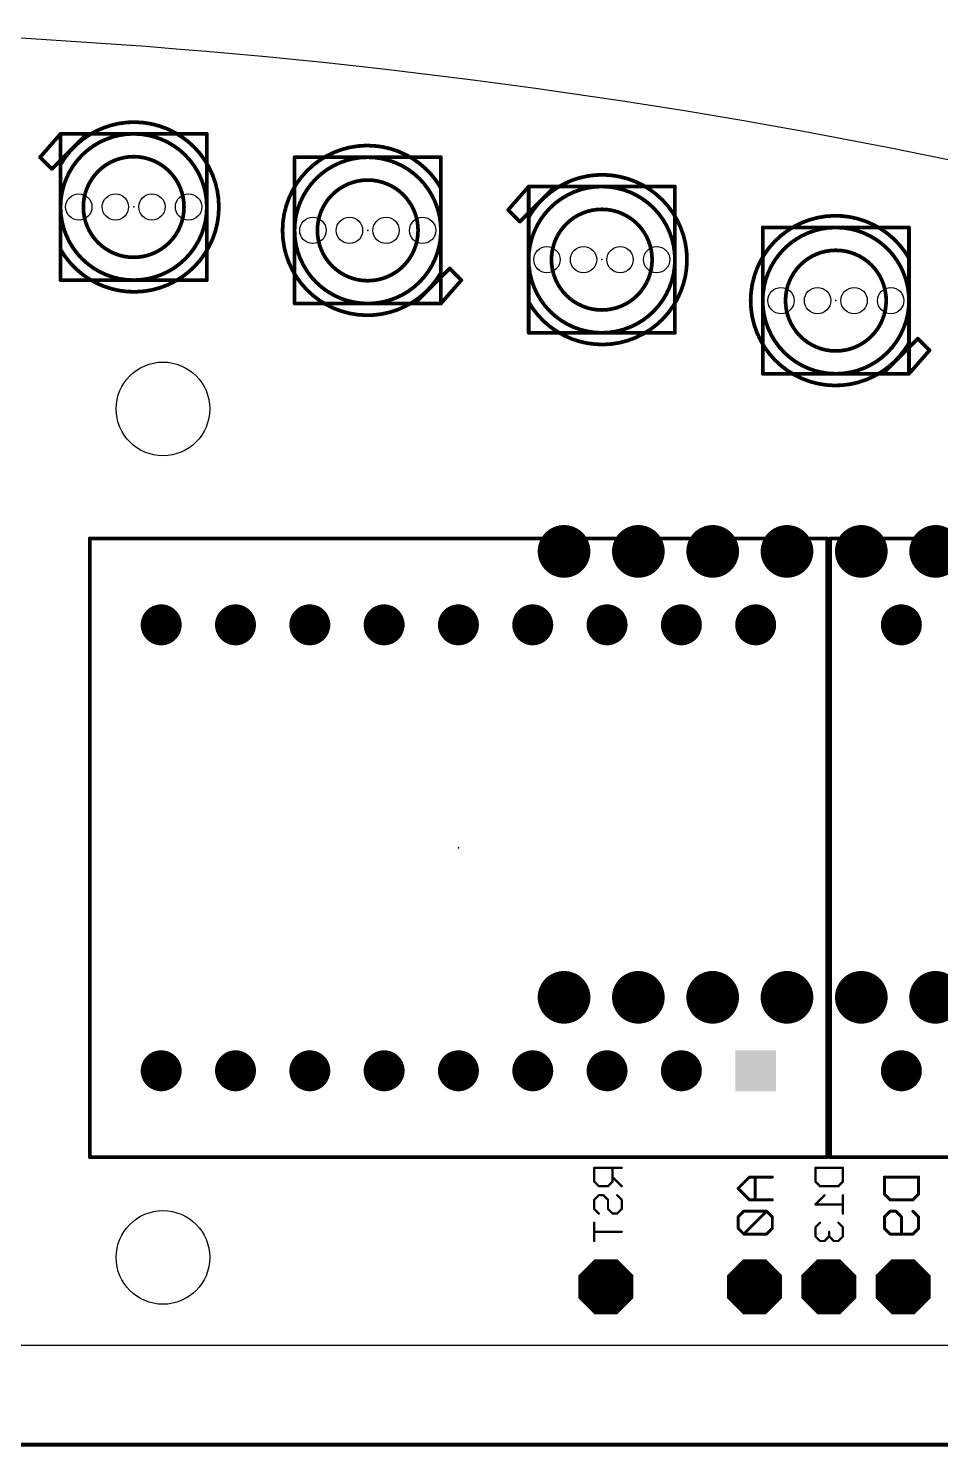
# Model space of a CAD drawing. Extents: x -5 to 135, y -5 to 45.
# Drawn here: x 77.4 to 108.58, y -3.46 to 45 of the extents above; entities that cross this region are included whole.
import ezdxf

# ---------------------------------------------------------------- set-up
doc = ezdxf.new("R2010")
doc.units = 0
for name, color, linetype in [('17', 82, 'CONTINUOUS'), ('20', 7, 'CONTINUOUS'), ('22', 253, 'CONTINUOUS'), ('24', 7, 'CONTINUOUS'), ('47', 253, 'CONTINUOUS')]:
    doc.layers.add(name, color=color, linetype=linetype)

# ---------------------------------------------------------------- blocks, each defined once
blk = doc.blocks.new('ROUNDP')
at = {"const_width": 0.5}
blk.add_lwpolyline([(0, -0.25, 1), (0, 0.25, 1), (0, -0.25)], format="xyb", dxfattribs=at)
blk = doc.blocks.new('SQUAREP')
blk.add_solid([(-0.5, -0.5), (0.5, -0.5), (-0.5, 0.5), (0.5, 0.5)])
blk = doc.blocks.new('OCTAGONP')
at = {"const_width": 0.5}
blk.add_lwpolyline([(-0.25, -0.1036), (-0.25, 0.1036), (-0.1036, 0.25), (0.1036, 0.25), (0.25, 0.1036), (0.25, -0.1036), (0.1036, -0.25), (-0.1036, -0.25), (-0.25, -0.1036), (-0.25, 0.1036)], dxfattribs=at)

msp = doc.modelspace()

# ---------------------------------------------------------------- linework, layer by layer
at = {"layer": '20'}
msp.add_line((0, 0), (130, 0), dxfattribs=at)
for centre, radius in [((79.125, 38.9), 0.45), ((80.375, 38.9), 0.45), ((81.625, 38.9), 0.45), ((82.875, 38.9), 0.45), ((87.125, 38.1), 0.45), ((88.375, 38.1), 0.45), ((89.625, 38.1), 0.45), ((90.875, 38.1), 0.45), ((95.125, 37.1), 0.45), ((96.375, 37.1), 0.45), ((97.625, 37.1), 0.45), ((98.875, 37.1), 0.45), ((103.125, 35.7), 0.45), ((104.375, 35.7), 0.45), ((105.625, 35.7), 0.45), ((106.875, 35.7), 0.45), ((82, 32), 1.6), ((82, 3), 1.6)]:
    msp.add_circle(centre, radius, dxfattribs=at)
msp.add_arc((65, -171.1537), 216.1581, 72.5, 107.5, dxfattribs=at)
at = {"layer": '22'}
for points, const_width in [([(78.5, 37.45, 3.7321), (78.5, 40.35)], 0.127), ([(78.5, 41.4318, 1), (78.5, 41.3682)], 0.0635), ([(78.5318, 41.4, 1), (78.4682, 41.4)], 0.0635), ([(81, 36.4, 1), (81, 41.4, 1), (81, 36.4)], 0.127), ([(78.5239, 41.3791, 1), (78.4761, 41.4209)], 0.0635), ([(79.4, 41.4318, 1), (79.4, 41.3682)], 0.0635), ([(79.4225, 41.3775, 1), (79.3775, 41.4225)], 0.0635), ([(79.4, 41.3682, 1), (79.4, 41.4318)], 0.0635), ([(83.5318, 41.4, 1), (83.4682, 41.4)], 0.0635), ([(83.5, 41.3682, 1), (83.5, 41.4318)], 0.0635), ([(91.5, 39.55, 3.7321), (91.5, 36.65)], 0.127), ([(77.8225, 40.6225, 1), (77.7775, 40.5775)], 0.0635), ([(77.7761, 40.6209, 1), (77.8239, 40.5791)], 0.0635), ([(78.1775, 40.2225, 1), (78.2225, 40.1775)], 0.0635), ([(78.1775, 40.1775, 1), (78.2225, 40.2225)], 0.0635), ([(78.5318, 40.5, 1), (78.4682, 40.5)], 0.0635), ([(78.4775, 40.5225, 1), (78.5225, 40.4775)], 0.0635), ([(78.4682, 40.5, 1), (78.5318, 40.5)], 0.0635), ([(78.5318, 40.35, 1), (78.4682, 40.35)], 0.0635), ([(78.4725, 40.3659, 1), (78.5275, 40.3341)], 0.0635), ([(78.5225, 40.4775, 1), (78.4775, 40.5225)], 0.0635), ([(81, 37.1795, 1), (81, 40.6205, 1), (81, 37.1795)], 0.127), ([(86.5318, 40.6, 1), (86.4682, 40.6)], 0.0635), ([(86.5, 40.6318, 1), (86.5, 40.5682)], 0.0635), ([(89, 35.6, 1), (89, 40.6, 1), (89, 35.6)], 0.127), ([(91.5318, 40.6, 1), (91.4682, 40.6)], 0.0635), ([(91.5, 40.5682, 1), (91.5, 40.6318)], 0.0635), ([(89, 36.3795, 1), (89, 39.8205, 1), (89, 36.3795)], 0.127), ([(94.5, 35.65, 3.7321), (94.5, 38.55)], 0.127), ([(91.5318, 39.55, 1), (91.4682, 39.55)], 0.0635), ([(91.4725, 39.5341, 1), (91.5275, 39.5659)], 0.0635), ([(94.5, 39.6318, 1), (94.5, 39.5682)], 0.0635), ([(94.5318, 39.6, 1), (94.4682, 39.6)], 0.0635), ([(97, 34.6, 1), (97, 39.6, 1), (97, 34.6)], 0.127), ([(94.5239, 39.5791, 1), (94.4761, 39.6209)], 0.0635), ([(95.4, 39.6318, 1), (95.4, 39.5682)], 0.0635), ([(95.4225, 39.5775, 1), (95.3775, 39.6225)], 0.0635), ([(95.4, 39.5682, 1), (95.4, 39.6318)], 0.0635), ([(99.5318, 39.6, 1), (99.4682, 39.6)], 0.0635), ([(99.5, 39.5682, 1), (99.5, 39.6318)], 0.0635), ([(93.8225, 38.8225, 1), (93.7775, 38.7775)], 0.0635), ([(93.7761, 38.8209, 1), (93.8239, 38.7791)], 0.0635), ([(97, 35.3795, 1), (97, 38.8205, 1), (97, 35.3795)], 0.127), ([(94.1775, 38.4225, 1), (94.2225, 38.3775)], 0.0635), ([(94.1775, 38.3775, 1), (94.2225, 38.4225)], 0.0635), ([(94.5318, 38.7, 1), (94.4682, 38.7)], 0.0635), ([(94.4775, 38.7225, 1), (94.5225, 38.6775)], 0.0635), ([(94.4682, 38.7, 1), (94.5318, 38.7)], 0.0635), ([(94.5318, 38.55, 1), (94.4682, 38.55)], 0.0635), ([(94.4725, 38.5659, 1), (94.5275, 38.5341)], 0.0635), ([(94.5225, 38.6775, 1), (94.4775, 38.7225)], 0.0635), ([(107.5, 37.15, 3.7321), (107.5, 34.25)], 0.127), ([(102.5318, 38.2, 1), (102.4682, 38.2)], 0.0635), ([(102.5, 38.2318, 1), (102.5, 38.1683)], 0.0635), ([(105, 33.2, 1), (105, 38.2, 1), (105, 33.2)], 0.127), ([(107.5318, 38.2, 1), (107.4682, 38.2)], 0.0635), ([(107.5, 38.1683, 1), (107.5, 38.2318)], 0.0635), ([(78.4682, 37.45, 1), (78.5318, 37.45)], 0.0635), ([(78.5275, 37.4659, 1), (78.4725, 37.4341)], 0.0635), ([(105, 33.9795, 1), (105, 37.4205, 1), (105, 33.9795)], 0.127), ([(91.8225, 36.8225, 1), (91.7775, 36.7775)], 0.0635), ([(91.8225, 36.7775, 1), (91.7775, 36.8225)], 0.0635), ([(107.5318, 37.15, 1), (107.4682, 37.15)], 0.0635), ([(107.4725, 37.1341, 1), (107.5275, 37.1659)], 0.0635), ([(78.5, 36.4318, 1), (78.5, 36.3682)], 0.0635), ([(78.4682, 36.4, 1), (78.5318, 36.4)], 0.0635), ([(83.4682, 36.4, 1), (83.5318, 36.4)], 0.0635), ([(83.5, 36.3682, 1), (83.5, 36.4318)], 0.0635), ([(91.4682, 36.65, 1), (91.5318, 36.65)], 0.0635), ([(91.5318, 36.5, 1), (91.4682, 36.5)], 0.0635), ([(91.4775, 36.5225, 1), (91.5225, 36.4775)], 0.0635), ([(91.4682, 36.5, 1), (91.5318, 36.5)], 0.0635), ([(91.5275, 36.6341, 1), (91.4725, 36.6659)], 0.0635), ([(91.5225, 36.4775, 1), (91.4775, 36.5225)], 0.0635), ([(92.2239, 36.3791, 1), (92.1761, 36.4209)], 0.0635), ([(92.1775, 36.3775, 1), (92.2225, 36.4225)], 0.0635), ([(86.5, 35.6318, 1), (86.5, 35.5682)], 0.0635), ([(86.4682, 35.6, 1), (86.5318, 35.6)], 0.0635), ([(90.6, 35.6318, 1), (90.6, 35.5682)], 0.0635), ([(90.5775, 35.6225, 1), (90.6225, 35.5775)], 0.0635), ([(90.6, 35.5682, 1), (90.6, 35.6318)], 0.0635), ([(91.4682, 35.6, 1), (91.5318, 35.6)], 0.0635), ([(91.4761, 35.6209, 1), (91.5239, 35.5791)], 0.0635), ([(91.5, 35.5682, 1), (91.5, 35.6318)], 0.0635), ([(94.4682, 35.65, 1), (94.5318, 35.65)], 0.0635), ([(94.5275, 35.6659, 1), (94.4725, 35.6341)], 0.0635), ([(94.5, 34.6318, 1), (94.5, 34.5682)], 0.0635), ([(94.4682, 34.6, 1), (94.5318, 34.6)], 0.0635), ([(99.4682, 34.6, 1), (99.5318, 34.6)], 0.0635), ([(99.5, 34.5682, 1), (99.5, 34.6318)], 0.0635), ([(107.8225, 34.4225, 1), (107.7775, 34.3775)], 0.0635), ([(107.8225, 34.3775, 1), (107.7775, 34.4225)], 0.0635), ([(107.4682, 34.25, 1), (107.5318, 34.25)], 0.0635), ([(107.5318, 34.1, 1), (107.4682, 34.1)], 0.0635), ([(107.4775, 34.1225, 1), (107.5225, 34.0775)], 0.0635), ([(107.4682, 34.1, 1), (107.5318, 34.1)], 0.0635), ([(107.5275, 34.2341, 1), (107.4725, 34.2659)], 0.0635), ([(107.5225, 34.0775, 1), (107.4775, 34.1225)], 0.0635), ([(108.2239, 33.9791, 1), (108.1761, 34.0209)], 0.0635), ([(108.1775, 33.9775, 1), (108.2225, 34.0225)], 0.0635), ([(102.4682, 33.2, 1), (102.5318, 33.2)], 0.0635), ([(102.5, 33.2318, 1), (102.5, 33.1683)], 0.0635), ([(106.5775, 33.2225, 1), (106.6225, 33.1775)], 0.0635), ([(106.6, 33.2318, 1), (106.6, 33.1683)], 0.0635), ([(106.6, 33.1683, 1), (106.6, 33.2318)], 0.0635), ([(107.4682, 33.2, 1), (107.5318, 33.2)], 0.0635), ([(107.4761, 33.2209, 1), (107.5239, 33.1791)], 0.0635), ([(107.5, 33.1683, 1), (107.5, 33.2318)], 0.0635), ([(79.5318, 27.575, 1), (79.4682, 27.575)], 0.0635), ([(79.5, 27.6068, 1), (79.5, 27.5433)], 0.0635), ([(104.7318, 27.575, 1), (104.6683, 27.575)], 0.0635), ([(104.7, 27.5433, 1), (104.7, 27.6068)], 0.0635), ([(104.8, 27.6068, 1), (104.8, 27.5433)], 0.0635), ([(104.8318, 27.575, 1), (104.7683, 27.575)], 0.0635), ([(79.4682, 6.425, 1), (79.5318, 6.425)], 0.0635), ([(79.5, 6.4568, 1), (79.5, 6.3933)], 0.0635), ([(104.6683, 6.425, 1), (104.7318, 6.425)], 0.0635), ([(104.7, 6.3933, 1), (104.7, 6.4568)], 0.0635), ([(104.8, 6.4568, 1), (104.8, 6.3933)], 0.0635), ([(104.7683, 6.425, 1), (104.8318, 6.425)], 0.0635), ([(96.7413, 6.081, 1), (96.7413, 6.0429)], 0.0381), ([(96.7603, 6.0619, 1), (96.7222, 6.0619)], 0.0381), ([(97.3874, 6.0619, 1), (97.3493, 6.0619)], 0.0381), ([(97.6819, 6.0429, 1), (97.6819, 6.081)], 0.0381), ([(104.3013, 6.081, 1), (104.3013, 6.0429)], 0.0381), ([(104.3203, 6.0619, 1), (104.2822, 6.0619)], 0.0381), ([(105.2609, 6.0619, 1), (105.2229, 6.0619)], 0.0381), ([(105.2419, 6.0429, 1), (105.2419, 6.081)], 0.0381), ([(96.7548, 5.6051, 1), (96.7278, 5.5781)], 0.0381), ([(96.7222, 5.5916, 1), (96.7603, 5.5916)], 0.0381), ([(96.8981, 5.4539, 1), (96.8981, 5.4158)], 0.0381), ([(96.8846, 5.4214, 1), (96.9115, 5.4483)], 0.0381), ([(97.1981, 5.4483, 1), (97.2251, 5.4214)], 0.0381), ([(97.2116, 5.4158, 1), (97.2116, 5.4539)], 0.0381), ([(97.3818, 5.7618, 1), (97.3549, 5.7349)], 0.0381), ([(97.3493, 5.5916, 1), (97.3874, 5.5916)], 0.0381), ([(97.3818, 5.5781, 1), (97.3549, 5.6051)], 0.0381), ([(97.6684, 5.4214, 1), (97.6954, 5.4483)], 0.0381), ([(101.6778, 5.3774, 1), (101.6418, 5.3414)], 0.0508), ([(101.6418, 5.3774, 1), (101.6778, 5.3414)], 0.0508), ([(102.0496, 5.7746, 1), (102.0496, 5.7238)], 0.0508), ([(102.0676, 5.7312, 1), (102.0316, 5.7672)], 0.0508), ([(102.2699, 5.7492, 1), (102.2191, 5.7492)], 0.0508), ([(102.8292, 5.7238, 1), (102.8292, 5.7746)], 0.0508), ([(104.3148, 5.6051, 1), (104.2878, 5.5781)], 0.0381), ([(104.2822, 5.5916, 1), (104.3203, 5.5916)], 0.0381), ([(104.4581, 5.4539, 1), (104.4581, 5.4158)], 0.0381), ([(104.4446, 5.4214, 1), (104.4715, 5.4483)], 0.0381), ([(105.0717, 5.4483, 1), (105.0986, 5.4214)], 0.0381), ([(105.0851, 5.4158, 1), (105.0851, 5.4539)], 0.0381), ([(105.2229, 5.5916, 1), (105.2609, 5.5916)], 0.0381), ([(105.2554, 5.5781, 1), (105.2284, 5.6051)], 0.0381), ([(106.6598, 5.7746, 1), (106.6598, 5.7238)], 0.0508), ([(106.6852, 5.7492, 1), (106.6344, 5.7492)], 0.0508), ([(107.8546, 5.7492, 1), (107.8038, 5.7492)], 0.0508), ([(107.8292, 5.7238, 1), (107.8292, 5.7746)], 0.0508), ([(96.7603, 4.9696, 1), (96.7222, 4.9696)], 0.0381), ([(96.7278, 4.9831, 1), (96.7548, 4.9561)], 0.0381), ([(96.8981, 5.1454, 1), (96.8981, 5.1073)], 0.0381), ([(96.9115, 5.1129, 1), (96.8846, 5.1399)], 0.0381), ([(97.0683, 5.1399, 1), (97.0414, 5.1129)], 0.0381), ([(97.0548, 5.1073, 1), (97.0548, 5.1454)], 0.0381), ([(97.2306, 4.9696, 1), (97.1926, 4.9696)], 0.0381), ([(97.1981, 4.9561, 1), (97.2251, 4.9831)], 0.0381), ([(97.5386, 5.1399, 1), (97.5117, 5.1129)], 0.0381), ([(97.7009, 4.9696, 1), (97.6629, 4.9696)], 0.0381), ([(97.6684, 4.9561, 1), (97.6954, 4.9831)], 0.0381), ([(102.0496, 4.995, 1), (102.0496, 4.9442)], 0.0508), ([(102.0316, 4.9516, 1), (102.0676, 4.9876)], 0.0508), ([(102.2191, 4.9696, 1), (102.2699, 4.9696)], 0.0508), ([(102.8292, 4.9442, 1), (102.8292, 4.995)], 0.0508), ([(104.3013, 4.8319, 1), (104.3013, 4.7938)], 0.0381), ([(104.6283, 5.1129, 1), (104.6014, 5.1399)], 0.0381), ([(105.2609, 5.1264, 1), (105.2229, 5.1264)], 0.0381), ([(105.2419, 4.7938, 1), (105.2419, 4.8319)], 0.0381), ([(106.6778, 5.1825, 1), (106.6418, 5.1465)], 0.0508), ([(106.6344, 5.1645, 1), (106.6852, 5.1645)], 0.0508), ([(106.8547, 4.995, 1), (106.8547, 4.9442)], 0.0508), ([(106.8367, 4.9516, 1), (106.8727, 4.9876)], 0.0508), ([(107.6163, 4.9876, 1), (107.6523, 4.9516)], 0.0508), ([(107.6343, 4.9442, 1), (107.6343, 4.995)], 0.0508), ([(107.8038, 5.1645, 1), (107.8546, 5.1645)], 0.0508), ([(107.8472, 5.1465, 1), (107.8112, 5.1825)], 0.0508), ([(96.7548, 4.6696, 1), (96.7278, 4.6426)], 0.0381), ([(96.7222, 4.6561, 1), (96.7603, 4.6561)], 0.0381), ([(96.8846, 4.4858, 1), (96.9115, 4.5128)], 0.0381), ([(97.2251, 4.6696, 1), (97.1981, 4.6426)], 0.0381), ([(97.1926, 4.6561, 1), (97.2306, 4.6561)], 0.0381), ([(97.3684, 4.5184, 1), (97.3684, 4.4803)], 0.0381), ([(97.3549, 4.4858, 1), (97.3818, 4.5128)], 0.0381), ([(97.5117, 4.5128, 1), (97.5386, 4.4858)], 0.0381), ([(97.5251, 4.4803, 1), (97.5251, 4.5184)], 0.0381), ([(97.6629, 4.6561, 1), (97.7009, 4.6561)], 0.0381), ([(97.6954, 4.6426, 1), (97.6684, 4.6696)], 0.0381), ([(101.6418, 4.4029, 1), (101.6778, 4.3669)], 0.0508), ([(101.6852, 4.3849, 1), (101.6344, 4.3849)], 0.0508), ([(101.8547, 4.6052, 1), (101.8547, 4.5544)], 0.0508), ([(101.8727, 4.5618, 1), (101.8367, 4.5978)], 0.0508), ([(102.6523, 4.5978, 1), (102.6163, 4.5618)], 0.0508), ([(102.6523, 4.5618, 1), (102.6163, 4.5978)], 0.0508), ([(102.6343, 4.5544, 1), (102.6343, 4.6052)], 0.0508), ([(102.8546, 4.3849, 1), (102.8038, 4.3849)], 0.0508), ([(102.8112, 4.3669, 1), (102.8472, 4.4029)], 0.0508), ([(104.2878, 4.8263, 1), (104.3148, 4.7994)], 0.0381), ([(105.2229, 4.4993, 1), (105.2609, 4.4993)], 0.0381), ([(106.6418, 4.4029, 1), (106.6778, 4.3669)], 0.0508), ([(106.6852, 4.3849, 1), (106.6344, 4.3849)], 0.0508), ([(106.8547, 4.6052, 1), (106.8547, 4.5544)], 0.0508), ([(106.8727, 4.5618, 1), (106.8367, 4.5978)], 0.0508), ([(107.0676, 4.5978, 1), (107.0316, 4.5618)], 0.0508), ([(107.0496, 4.5544, 1), (107.0496, 4.6052)], 0.0508), ([(107.2699, 4.3849, 1), (107.2191, 4.3849)], 0.0508), ([(107.2265, 4.3669, 1), (107.2625, 4.4029)], 0.0508), ([(107.6523, 4.5978, 1), (107.6163, 4.5618)], 0.0508), ([(107.8546, 4.3849, 1), (107.8038, 4.3849)], 0.0508), ([(107.8112, 4.3669, 1), (107.8472, 4.4029)], 0.0508), ([(96.7603, 4.1909, 1), (96.7222, 4.1909)], 0.0381), ([(96.7413, 3.8964, 1), (96.7413, 3.8583)], 0.0381), ([(97.6819, 3.8583, 1), (97.6819, 3.8964)], 0.0381), ([(101.6778, 4.0131, 1), (101.6418, 3.9771)], 0.0508), ([(101.6344, 3.9951, 1), (101.6852, 3.9951)], 0.0508), ([(102.8038, 3.9951, 1), (102.8546, 3.9951)], 0.0508), ([(102.8472, 3.9771, 1), (102.8112, 4.0131)], 0.0508), ([(104.3203, 4.0341, 1), (104.2822, 4.0341)], 0.0381), ([(104.2878, 4.0476, 1), (104.3148, 4.0206)], 0.0381), ([(104.4715, 4.1774, 1), (104.4446, 4.2043)], 0.0381), ([(104.7906, 3.8773, 1), (104.7526, 3.8773)], 0.0381), ([(105.0986, 4.2043, 1), (105.0717, 4.1774)], 0.0381), ([(105.2609, 4.0341, 1), (105.2229, 4.0341)], 0.0381), ([(105.2284, 4.0206, 1), (105.2554, 4.0476)], 0.0381), ([(106.6778, 4.0131, 1), (106.6418, 3.9771)], 0.0508), ([(106.6344, 3.9951, 1), (106.6852, 3.9951)], 0.0508), ([(107.8038, 3.9951, 1), (107.8546, 3.9951)], 0.0508), ([(107.8472, 3.9771, 1), (107.8112, 4.0131)], 0.0508), ([(96.7222, 3.5638, 1), (96.7603, 3.5638)], 0.0381), ([(101.8367, 3.8182, 1), (101.8727, 3.7822)], 0.0508), ([(101.8547, 3.8256, 1), (101.8547, 3.7748)], 0.0508), ([(101.8367, 3.7822, 1), (101.8727, 3.8182)], 0.0508), ([(102.6163, 3.8182, 1), (102.6523, 3.7822)], 0.0508), ([(102.6343, 3.7748, 1), (102.6343, 3.8256)], 0.0508), ([(104.3148, 3.734, 1), (104.2878, 3.7071)], 0.0381), ([(104.2822, 3.7206, 1), (104.3203, 3.7206)], 0.0381), ([(104.4581, 3.5828, 1), (104.4581, 3.5447)], 0.0381), ([(104.4446, 3.5503, 1), (104.4715, 3.5773)], 0.0381), ([(104.6014, 3.5773, 1), (104.6283, 3.5503)], 0.0381), ([(104.6148, 3.5447, 1), (104.6148, 3.5828)], 0.0381), ([(104.7851, 3.734, 1), (104.7581, 3.7071)], 0.0381), ([(104.7526, 3.7206, 1), (104.7906, 3.7206)], 0.0381), ([(104.7851, 3.7071, 1), (104.7581, 3.734)], 0.0381), ([(104.9284, 3.5828, 1), (104.9284, 3.5447)], 0.0381), ([(104.9149, 3.5503, 1), (104.9418, 3.5773)], 0.0381), ([(105.0717, 3.5773, 1), (105.0986, 3.5503)], 0.0381), ([(105.0851, 3.5447, 1), (105.0851, 3.5828)], 0.0381), ([(105.2229, 3.7206, 1), (105.2609, 3.7206)], 0.0381), ([(105.2554, 3.7071, 1), (105.2284, 3.734)], 0.0381), ([(106.8547, 3.8256, 1), (106.8547, 3.7748)], 0.0508), ([(106.8367, 3.7822, 1), (106.8727, 3.8182)], 0.0508), ([(107.2191, 3.8002, 1), (107.2699, 3.8002)], 0.0508), ([(107.6163, 3.8182, 1), (107.6523, 3.7822)], 0.0508), ([(107.6343, 3.7748, 1), (107.6343, 3.8256)], 0.0508)]:
    msp.add_lwpolyline(points, format="xyb", dxfattribs=dict(at, const_width=const_width))
for points, const_width in [([(77.8, 40.6), (78.5, 41.4)], 0.127), ([(79.4, 41.4), (78.5, 41.4)], 0.127), ([(78.5, 41.4), (78.5, 40.5)], 0.127), ([(79.4, 41.4), (78.5, 40.5)], 0.127), ([(83.5, 41.4), (79.4, 41.4)], 0.127), ([(83.5, 36.4), (83.5, 41.4)], 0.127), ([(78.2, 40.2), (77.8, 40.6)], 0.127), ([(78.5, 40.5), (78.2, 40.2)], 0.127), ([(78.5, 40.5), (78.5, 36.4)], 0.127), ([(78.5, 37.45), (78.5, 40.35)], 0.127), ([(86.5, 40.6), (86.5, 35.6)], 0.127), ([(91.5, 40.6), (86.5, 40.6)], 0.127), ([(91.5, 36.5), (91.5, 40.6)], 0.127), ([(91.5, 39.55), (91.5, 36.65)], 0.127), ([(93.8, 38.8), (94.5, 39.6)], 0.127), ([(95.4, 39.6), (94.5, 39.6)], 0.127), ([(94.5, 39.6), (94.5, 38.7)], 0.127), ([(95.4, 39.6), (94.5, 38.7)], 0.127), ([(99.5, 39.6), (95.4, 39.6)], 0.127), ([(99.5, 34.6), (99.5, 39.6)], 0.127), ([(94.2, 38.4), (93.8, 38.8)], 0.127), ([(94.5, 38.7), (94.2, 38.4)], 0.127), ([(94.5, 38.7), (94.5, 34.6)], 0.127), ([(94.5, 35.65), (94.5, 38.55)], 0.127), ([(102.5, 38.2), (102.5, 33.2)], 0.127), ([(107.5, 38.2), (102.5, 38.2)], 0.127), ([(107.5, 34.1), (107.5, 38.2)], 0.127), ([(91.5, 36.5), (91.8, 36.8)], 0.127), ([(91.8, 36.8), (92.2, 36.4)], 0.127), ([(107.5, 37.15), (107.5, 34.25)], 0.127), ([(78.5, 36.4), (83.5, 36.4)], 0.127), ([(90.6, 35.6), (91.5, 36.5)], 0.127), ([(91.5, 35.6), (91.5, 36.5)], 0.127), ([(92.2, 36.4), (91.5, 35.6)], 0.127), ([(86.5, 35.6), (90.6, 35.6)], 0.127), ([(90.6, 35.6), (91.5, 35.6)], 0.127), ([(94.5, 34.6), (99.5, 34.6)], 0.127), ([(107.5, 34.1), (107.8, 34.4)], 0.127), ([(107.8, 34.4), (108.2, 34)], 0.127), ([(106.6, 33.2), (107.5, 34.1)], 0.127), ([(107.5, 33.2), (107.5, 34.1)], 0.127), ([(108.2, 34), (107.5, 33.2)], 0.127), ([(102.5, 33.2), (106.6, 33.2)], 0.127), ([(106.6, 33.2), (107.5, 33.2)], 0.127), ([(104.7, 27.575), (79.5, 27.575)], 0.127), ([(79.5, 27.575), (79.5, 6.425)], 0.127), ([(104.7, 6.425), (104.7, 27.575)], 0.127), ([(130, 27.575), (104.8, 27.575)], 0.127), ([(104.8, 27.575), (104.8, 6.425)], 0.127), ([(79.5, 6.425), (104.7, 6.425)], 0.127), ([(104.8, 6.425), (130, 6.425)], 0.127), ([(97.6819, 6.0619), (96.7413, 6.0619)], 0.0762), ([(96.7413, 6.0619), (96.7413, 5.5916)], 0.0762), ([(97.3684, 5.5916), (97.3684, 6.0619)], 0.0762), ([(104.3013, 6.0619), (105.2419, 6.0619)], 0.0762), ([(104.3013, 5.5916), (104.3013, 6.0619)], 0.0762), ([(105.2419, 6.0619), (105.2419, 5.5916)], 0.0762), ([(96.7413, 5.5916), (96.8981, 5.4348)], 0.0762), ([(96.8981, 5.4348), (97.2116, 5.4348)], 0.0762), ([(97.2116, 5.4348), (97.3684, 5.5916)], 0.0762), ([(97.3684, 5.7484), (97.6819, 5.4348)], 0.0762), ([(102.0496, 5.7492), (101.6598, 5.3594)], 0.1016), ([(101.6598, 5.3594), (102.0496, 4.9696)], 0.1016), ([(102.8292, 5.7492), (102.0496, 5.7492)], 0.1016), ([(102.2445, 5.7492), (102.2445, 4.9696)], 0.1016), ([(104.4581, 5.4348), (104.3013, 5.5916)], 0.0762), ([(105.0851, 5.4348), (104.4581, 5.4348)], 0.0762), ([(105.2419, 5.5916), (105.0851, 5.4348)], 0.0762), ([(106.6598, 5.7492), (107.8292, 5.7492)], 0.1016), ([(106.6598, 5.1645), (106.6598, 5.7492)], 0.1016), ([(107.8292, 5.7492), (107.8292, 5.1645)], 0.1016), ([(96.7413, 4.9696), (96.8981, 5.1264)], 0.0762), ([(96.7413, 4.6561), (96.7413, 4.9696)], 0.0762), ([(96.8981, 5.1264), (97.0548, 5.1264)], 0.0762), ([(97.0548, 5.1264), (97.2116, 4.9696)], 0.0762), ([(97.2116, 4.9696), (97.2116, 4.6561)], 0.0762), ([(97.6819, 4.9696), (97.5251, 5.1264)], 0.0762), ([(97.6819, 4.6561), (97.6819, 4.9696)], 0.0762), ([(102.0496, 4.9696), (102.8292, 4.9696)], 0.1016), ([(104.6148, 5.1264), (104.3013, 4.8128)], 0.0762), ([(104.3013, 4.8128), (105.2419, 4.8128)], 0.0762), ([(105.2419, 5.1264), (105.2419, 4.4993)], 0.0762), ([(106.8547, 4.9696), (106.6598, 5.1645)], 0.1016), ([(107.6343, 4.9696), (106.8547, 4.9696)], 0.1016), ([(107.8292, 5.1645), (107.6343, 4.9696)], 0.1016), ([(96.8981, 4.4993), (96.7413, 4.6561)], 0.0762), ([(97.2116, 4.6561), (97.3684, 4.4993)], 0.0762), ([(97.3684, 4.4993), (97.5251, 4.4993)], 0.0762), ([(97.5251, 4.4993), (97.6819, 4.6561)], 0.0762), ([(101.8547, 4.5798), (101.6598, 4.3849)], 0.1016), ([(101.6598, 4.3849), (101.6598, 3.9951)], 0.1016), ([(102.6343, 4.5798), (101.8547, 4.5798)], 0.1016), ([(102.6343, 4.5798), (101.8547, 3.8002)], 0.1016), ([(102.8292, 4.3849), (102.6343, 4.5798)], 0.1016), ([(102.8292, 3.9951), (102.8292, 4.3849)], 0.1016), ([(106.6598, 4.3849), (106.8547, 4.5798)], 0.1016), ([(106.6598, 3.9951), (106.6598, 4.3849)], 0.1016), ([(106.8547, 4.5798), (107.0496, 4.5798)], 0.1016), ([(107.0496, 4.5798), (107.2445, 4.3849)], 0.1016), ([(107.2445, 4.3849), (107.2445, 3.8002)], 0.1016), ([(107.6343, 4.5798), (107.8292, 4.3849)], 0.1016), ([(107.8292, 4.3849), (107.8292, 3.9951)], 0.1016), ([(96.7413, 4.1909), (96.7413, 3.5638)], 0.0762), ([(97.6819, 3.8773), (96.7413, 3.8773)], 0.0762), ([(101.6598, 3.9951), (101.8547, 3.8002)], 0.1016), ([(102.6343, 3.8002), (102.8292, 3.9951)], 0.1016), ([(104.4581, 4.1909), (104.3013, 4.0341)], 0.0762), ([(104.3013, 4.0341), (104.3013, 3.7206)], 0.0762), ([(104.7716, 3.7206), (104.7716, 3.8773)], 0.0762), ([(105.2419, 4.0341), (105.0851, 4.1909)], 0.0762), ([(105.2419, 3.7206), (105.2419, 4.0341)], 0.0762), ([(106.8547, 3.8002), (106.6598, 3.9951)], 0.1016), ([(107.8292, 3.9951), (107.6343, 3.8002)], 0.1016), ([(101.8547, 3.8002), (102.6343, 3.8002)], 0.1016), ([(104.3013, 3.7206), (104.4581, 3.5638)], 0.0762), ([(104.4581, 3.5638), (104.6148, 3.5638)], 0.0762), ([(104.6148, 3.5638), (104.7716, 3.7206)], 0.0762), ([(104.7716, 3.7206), (104.9284, 3.5638)], 0.0762), ([(104.9284, 3.5638), (105.0851, 3.5638)], 0.0762), ([(105.0851, 3.5638), (105.2419, 3.7206)], 0.0762), ([(107.6343, 3.8002), (106.8547, 3.8002)], 0.1016)]:
    msp.add_lwpolyline(points, dxfattribs=dict(at, const_width=const_width))
at = {"layer": '24'}
for p in [(81, 38.9), (89, 38.1), (97, 37.1), (105, 35.7), (92.1, 17)]:
    msp.add_point(p, dxfattribs=at)
at = {"layer": '47', "const_width": 0.13}
msp.add_lwpolyline([(0, -3.4), (130, -3.4)], dxfattribs=at)

# ---------------------------------------------------------------- block references
at = {"layer": '17', "rotation": 180}
for name, p, xscale, yscale in [('ROUNDP', (95.71, 27.13), 1.8, 1.8), ('ROUNDP', (95.71, 27.13), 1.8, 1.8), ('ROUNDP', (98.25, 27.13), 1.8, 1.8), ('ROUNDP', (98.25, 27.13), 1.8, 1.8), ('ROUNDP', (100.79, 27.13), 1.8, 1.8), ('ROUNDP', (100.79, 27.13), 1.8, 1.8), ('ROUNDP', (103.33, 27.13), 1.8, 1.8), ('ROUNDP', (103.33, 27.13), 1.8, 1.8), ('ROUNDP', (105.87, 27.13), 1.8, 1.8), ('ROUNDP', (105.87, 27.13), 1.8, 1.8), ('ROUNDP', (108.41, 27.13), 1.8, 1.8), ('ROUNDP', (108.41, 27.13), 1.8, 1.8), ('ROUNDP', (81.94, 24.62), 1.4, 1.4), ('ROUNDP', (81.94, 24.62), 1.4, 1.4), ('ROUNDP', (84.48, 24.62), 1.4, 1.4), ('ROUNDP', (84.48, 24.62), 1.4, 1.4), ('ROUNDP', (87.02, 24.62), 1.4, 1.4), ('ROUNDP', (87.02, 24.62), 1.4, 1.4), ('ROUNDP', (89.56, 24.62), 1.4, 1.4), ('ROUNDP', (89.56, 24.62), 1.4, 1.4), ('ROUNDP', (92.1, 24.62), 1.4, 1.4), ('ROUNDP', (92.1, 24.62), 1.4, 1.4), ('ROUNDP', (94.64, 24.62), 1.4, 1.4), ('ROUNDP', (94.64, 24.62), 1.4, 1.4), ('ROUNDP', (97.18, 24.62), 1.4, 1.4), ('ROUNDP', (97.18, 24.62), 1.4, 1.4), ('ROUNDP', (99.72, 24.62), 1.4, 1.4), ('ROUNDP', (99.72, 24.62), 1.4, 1.4), ('ROUNDP', (102.26, 24.62), 1.4, 1.4), ('ROUNDP', (102.26, 24.62), 1.4, 1.4), ('ROUNDP', (107.24, 24.62), 1.4, 1.4), ('ROUNDP', (107.24, 24.62), 1.4, 1.4), ('ROUNDP', (95.71, 11.89), 1.8, 1.8), ('ROUNDP', (95.71, 11.89), 1.8, 1.8), ('ROUNDP', (98.25, 11.89), 1.8, 1.8), ('ROUNDP', (98.25, 11.89), 1.8, 1.8), ('ROUNDP', (100.79, 11.89), 1.8, 1.8), ('ROUNDP', (100.79, 11.89), 1.8, 1.8), ('ROUNDP', (103.33, 11.89), 1.8, 1.8), ('ROUNDP', (103.33, 11.89), 1.8, 1.8), ('ROUNDP', (105.87, 11.89), 1.8, 1.8), ('ROUNDP', (105.87, 11.89), 1.8, 1.8), ('ROUNDP', (108.41, 11.89), 1.8, 1.8), ('ROUNDP', (108.41, 11.89), 1.8, 1.8), ('ROUNDP', (81.94, 9.38), 1.4, 1.4), ('ROUNDP', (81.94, 9.38), 1.4, 1.4), ('ROUNDP', (84.48, 9.38), 1.4, 1.4), ('ROUNDP', (84.48, 9.38), 1.4, 1.4), ('ROUNDP', (87.02, 9.38), 1.4, 1.4), ('ROUNDP', (87.02, 9.38), 1.4, 1.4), ('ROUNDP', (89.56, 9.38), 1.4, 1.4), ('ROUNDP', (89.56, 9.38), 1.4, 1.4), ('ROUNDP', (92.1, 9.38), 1.4, 1.4), ('ROUNDP', (92.1, 9.38), 1.4, 1.4), ('ROUNDP', (94.64, 9.38), 1.4, 1.4), ('ROUNDP', (94.64, 9.38), 1.4, 1.4), ('ROUNDP', (97.18, 9.38), 1.4, 1.4), ('ROUNDP', (97.18, 9.38), 1.4, 1.4), ('ROUNDP', (99.72, 9.38), 1.4, 1.4), ('ROUNDP', (99.72, 9.38), 1.4, 1.4), ('SQUAREP', (102.26, 9.38), 1.4, 1.4), ('SQUAREP', (102.26, 9.38), 1.4, 1.4), ('ROUNDP', (107.24, 9.38), 1.4, 1.4), ('ROUNDP', (107.24, 9.38), 1.4, 1.4)]:
    msp.add_blockref(name, p, dxfattribs=dict(at, xscale=xscale, yscale=yscale))
at = {"layer": '17', "xscale": 1.8796, "yscale": 1.8796}
for p in [(97.14, 2), (97.14, 2), (102.22, 2), (102.22, 2), (104.76, 2), (104.76, 2), (107.3, 2), (107.3, 2)]:
    msp.add_blockref('OCTAGONP', p, dxfattribs=at)

doc.saveas('drawing.dxf')
